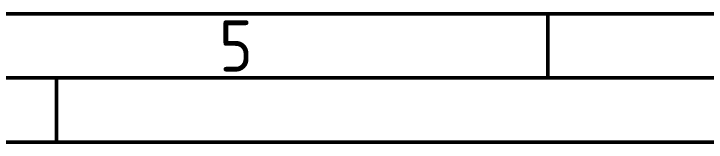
# Model space of a CAD drawing. Header units: millimetres. Extents: x 0 to 118800, y 79635 to 177025.
# Drawn here: x 41333 to 52139, y 93025 to 95025 of the extents above; entities that cross this region are included whole.
import ezdxf
from ezdxf.enums import TextEntityAlignment as Align

# ---------------------------------------------------------------- set-up
doc = ezdxf.new("R2010")
doc.units = ezdxf.units.MM
doc.header["$LTSCALE"] = 200
doc.layers.add('AM_0', color=7, linetype='Continuous', lineweight=50)
doc.layers.add('AM_BOR', color=7, linetype='Continuous', lineweight=50)
doc.styles.add('ACDINTS', font='isocp.shx', dxfattribs={"height": 1})

# ---------------------------------------------------------------- blocks, each defined once
blk = doc.blocks.new('DIN_A2')
blk.add_line((589, 5), (5, 5))
at = {"layer": 'AM_BOR', "color": 7, "lineweight": 50}
for p, q in [((584, 10), (10, 10)), ((248.333, 10), (248.333, 5)), ((210, 5), (210, 0)), ((594, 0), (0, 0))]:
    blk.add_line(p, q, dxfattribs=at)
at = {"layer": 'AM_BOR', "color": 7, "lineweight": 50, "style": 'ACDINTS'}
blk.add_text('5', height=4, dxfattribs=at).set_placement((224, 7.5), align=Align.MIDDLE_CENTER)

msp = doc.modelspace()

# ---------------------------------------------------------------- block references
at = {"layer": 'AM_0', "xscale": 200, "yscale": 200, "zscale": 200}
msp.add_blockref('DIN_A2', (0, 93025), dxfattribs=at)

doc.saveas('drawing.dxf')
